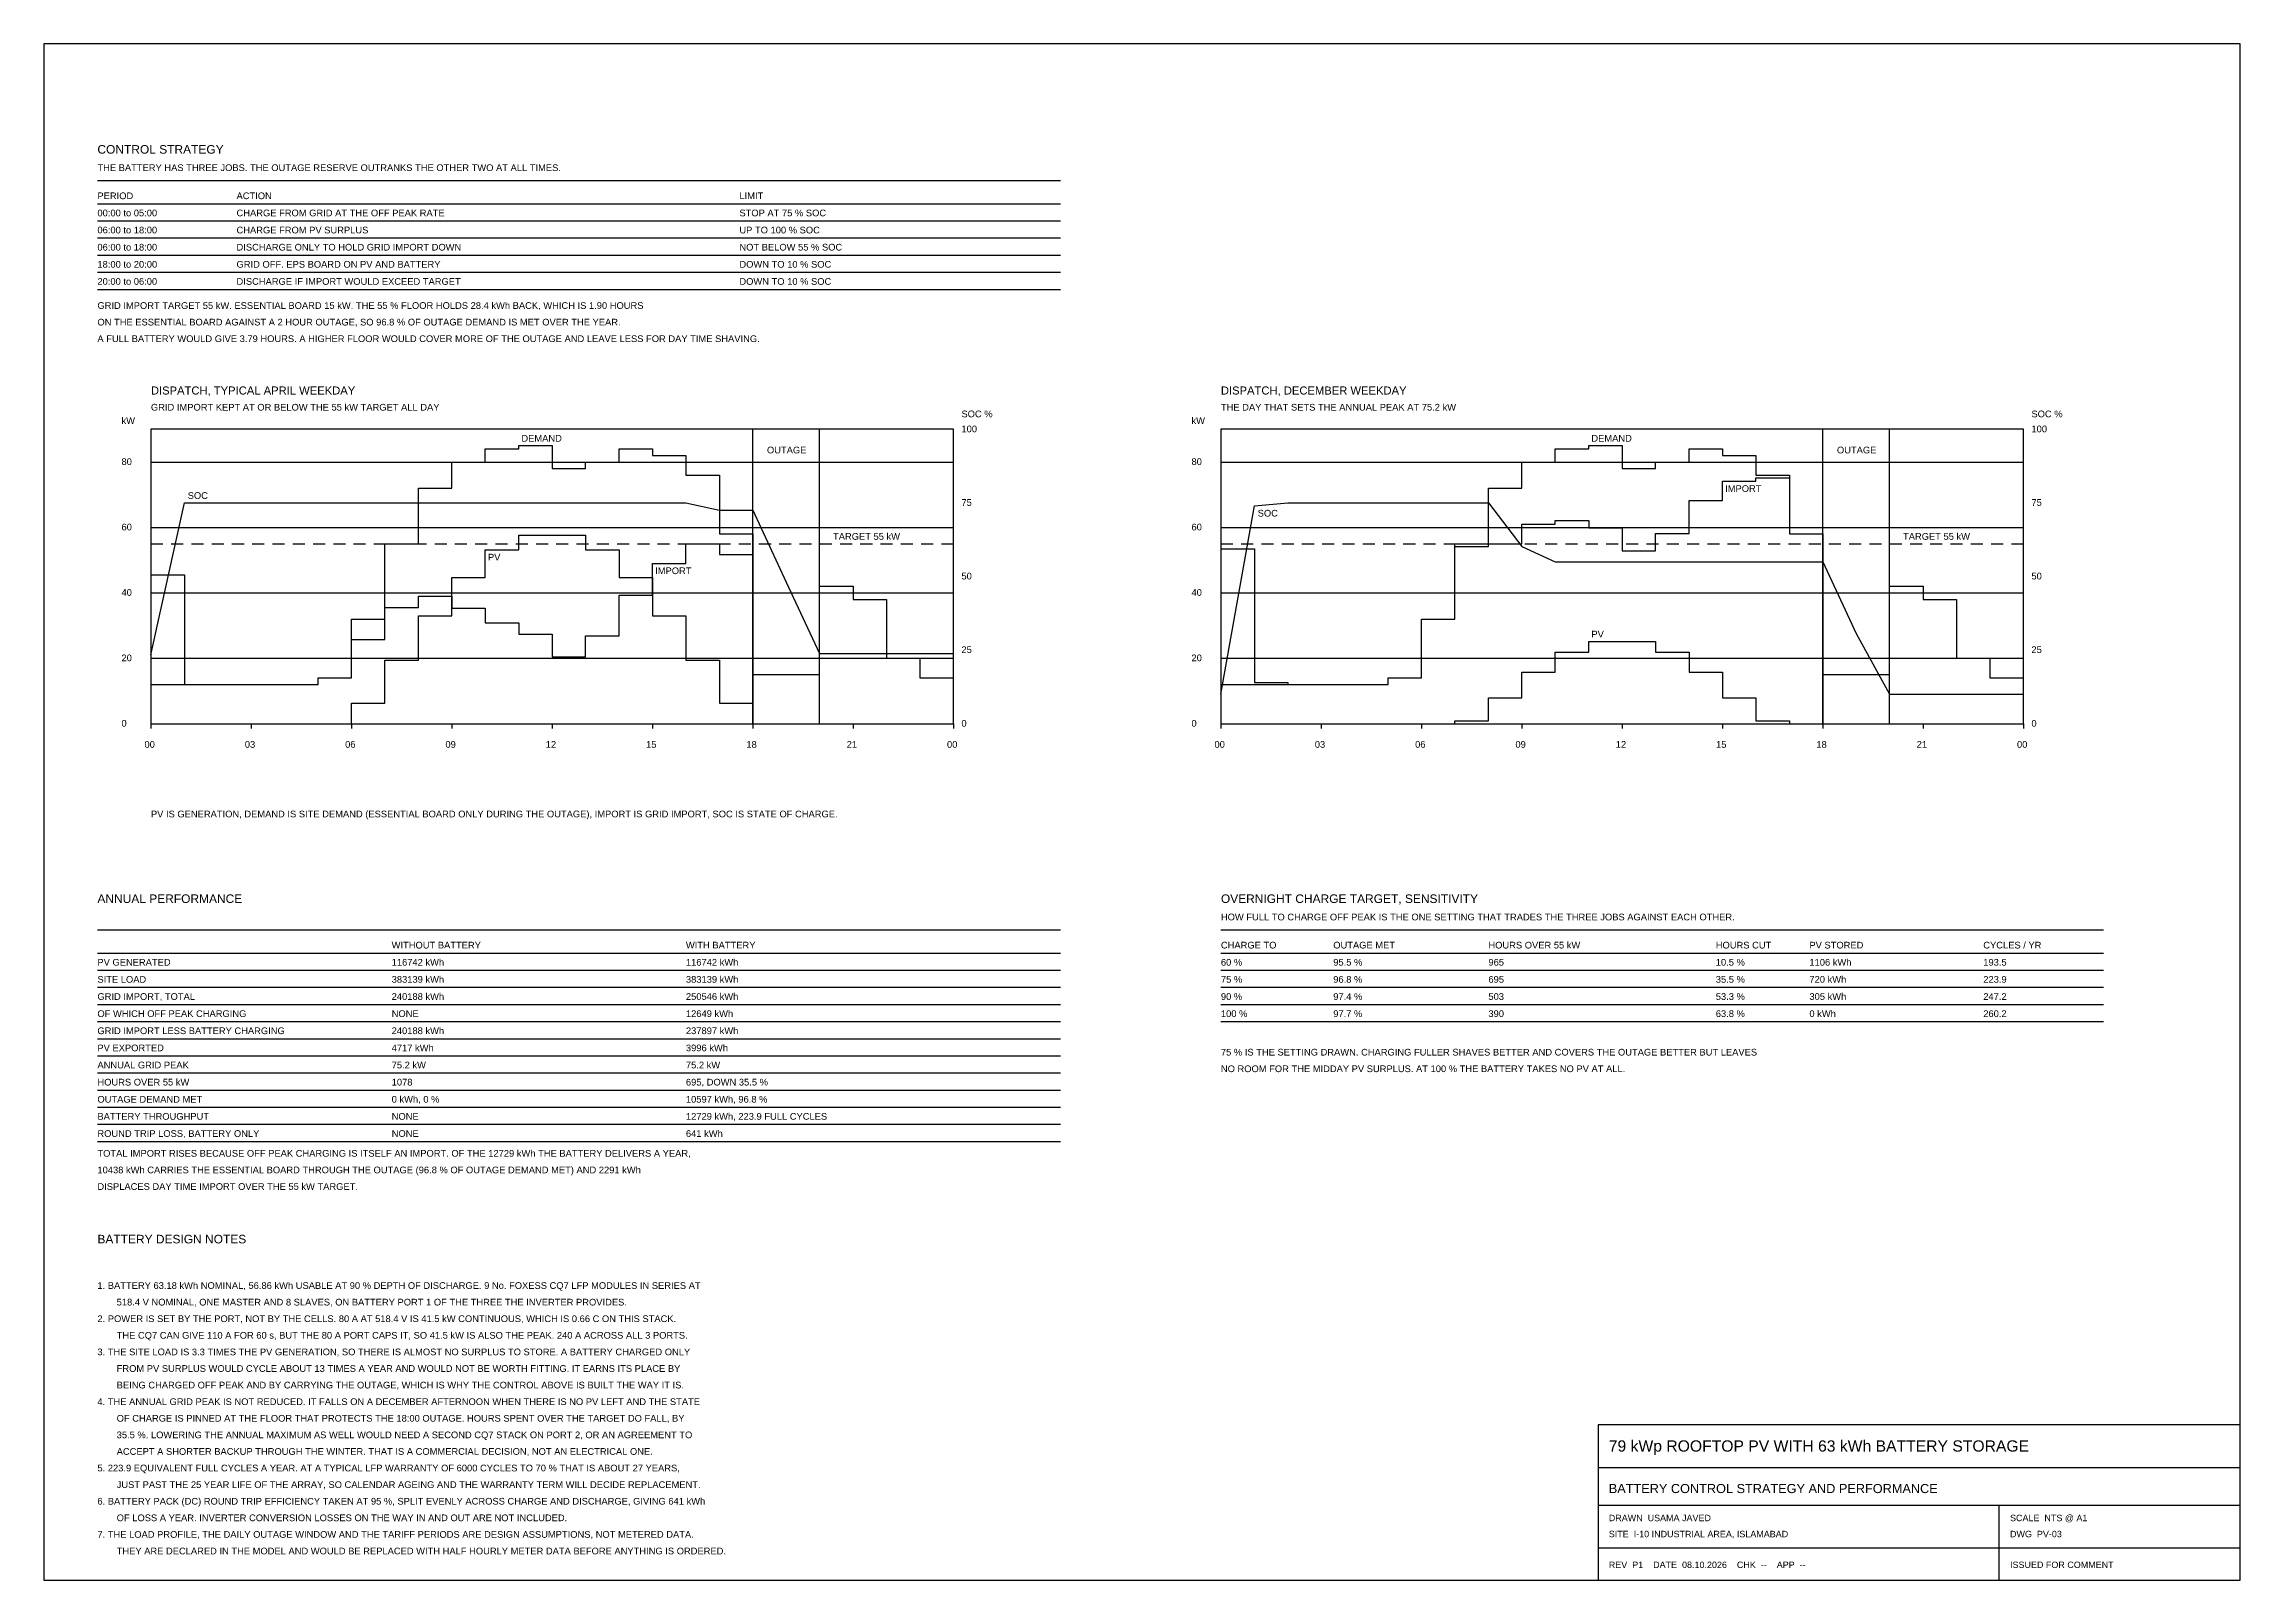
# Model space of a CAD drawing. Header units: millimetres. Extents: x 1000 to 83100, y 1000 to 58400.
import ezdxf

# ---------------------------------------------------------------- set-up
doc = ezdxf.new("R2010")
doc.units = ezdxf.units.MM
for name, color, linetype in [('00-BORDER', 7, 'Continuous'), ('03-PV-MODULE', 5, 'Continuous'), ('06-DIMS', 2, 'Continuous'), ('07-TEXT', 7, 'Continuous'), ('08-ELEC', 1, 'Continuous'), ('11-BATTERY', 6, 'Continuous')]:
    doc.layers.add(name, color=color, linetype=linetype)
doc.styles.get("Standard").update_dxf_attribs({"font": 'arial.ttf'})

msp = doc.modelspace()

# ---------------------------------------------------------------- linework, layer by layer
at = {"layer": '00-BORDER'}
for p, q in [((83100, 58400), (1000, 58400)), ((1000, 58400), (1000, 1000)), ((83100, 1000), (83100, 58400)), ((35000, 44000), (5000, 44000)), ((5000, 44000), (5000, 33000)), ((35000, 33000), (35000, 44000)), ((75000, 44000), (45000, 44000)), ((45000, 44000), (45000, 33000)), ((75000, 33000), (75000, 44000)), ((5000, 33000), (35000, 33000)), ((45000, 33000), (75000, 33000)), ((83100, 6800), (59100, 6800)), ((59100, 6800), (59100, 1000)), ((83100, 1000), (83100, 6800)), ((59100, 5200), (83100, 5200)), ((59100, 3800), (83100, 3800)), ((74100, 1000), (74100, 3800)), ((59100, 2200), (83100, 2200)), ((1000, 1000), (83100, 1000)), ((59100, 1000), (83100, 1000))]:
    msp.add_line(p, q, dxfattribs=at)
at = {"layer": '03-PV-MODULE'}
for p, q in [((17500, 39498.556), (18750, 39498.556)), ((17500, 38460.889), (17500, 39498.556)), ((18750, 40041.222), (20000, 40041.222)), ((18750, 39498.556), (18750, 40041.222)), ((20000, 40041.222), (21250, 40041.222)), ((20000, 40041.222), (20000, 40041.222)), ((21250, 40041.222), (21250, 39498.556)), ((21250, 39498.556), (22500, 39498.556)), ((22500, 39498.556), (22500, 38460.889)), ((16250, 38460.889), (17500, 38460.889)), ((16250, 37033.333), (16250, 38460.889)), ((22500, 38460.889), (23750, 38460.889)), ((23750, 38460.889), (23750, 37033.333)), ((15000, 37033.333), (16250, 37033.333)), ((15000, 35376), (15000, 37033.333)), ((23750, 37033.333), (25000, 37033.333)), ((25000, 37033.333), (25000, 35376)), ((13750, 35376), (15000, 35376)), ((13750, 33767.556), (13750, 35376)), ((25000, 35376), (26250, 35376)), ((26250, 35376), (26250, 33767.556)), ((57500, 35671.778), (58750, 35671.778)), ((57500, 34926.222), (57500, 35671.778)), ((58750, 36071.444), (60000, 36071.444)), ((58750, 35671.778), (58750, 36071.444)), ((60000, 36071.444), (61250, 36071.444)), ((60000, 36071.444), (60000, 36071.444)), ((61250, 36071.444), (61250, 35671.778)), ((61250, 35671.778), (62500, 35671.778)), ((62500, 35671.778), (62500, 34926.222)), ((56250, 34926.222), (57500, 34926.222)), ((56250, 33961.889), (56250, 34926.222)), ((62500, 34926.222), (63750, 34926.222)), ((63750, 34926.222), (63750, 33961.889)), ((12500, 33767.556), (13750, 33767.556)), ((12500, 33000), (12500, 33767.556)), ((26250, 33767.556), (27500, 33767.556)), ((27500, 33767.556), (27500, 33000)), ((55000, 33961.889), (56250, 33961.889)), ((55000, 33102.667), (55000, 33961.889)), ((63750, 33961.889), (65000, 33961.889)), ((65000, 33961.889), (65000, 33102.667)), ((5000, 33000), (6250, 33000)), ((6250, 33000), (7500, 33000)), ((6250, 33000), (6250, 33000)), ((7500, 33000), (8750, 33000)), ((7500, 33000), (7500, 33000)), ((8750, 33000), (10000, 33000)), ((8750, 33000), (8750, 33000)), ((10000, 33000), (11250, 33000)), ((10000, 33000), (10000, 33000)), ((11250, 33000), (12500, 33000)), ((11250, 33000), (11250, 33000)), ((27500, 33000), (28750, 33000)), ((28750, 33000), (30000, 33000)), ((28750, 33000), (28750, 33000)), ((30000, 33000), (31250, 33000)), ((30000, 33000), (30000, 33000)), ((31250, 33000), (32500, 33000)), ((31250, 33000), (31250, 33000)), ((32500, 33000), (33750, 33000)), ((32500, 33000), (32500, 33000)), ((33750, 33000), (35000, 33000)), ((33750, 33000), (33750, 33000)), ((45000, 33000), (46250, 33000)), ((46250, 33000), (47500, 33000)), ((46250, 33000), (46250, 33000)), ((47500, 33000), (48750, 33000)), ((47500, 33000), (47500, 33000)), ((48750, 33000), (50000, 33000)), ((48750, 33000), (48750, 33000)), ((50000, 33000), (51250, 33000)), ((50000, 33000), (50000, 33000)), ((51250, 33000), (52500, 33000)), ((51250, 33000), (51250, 33000)), ((52500, 33000), (53750, 33000)), ((52500, 33000), (52500, 33000)), ((53750, 33102.667), (55000, 33102.667)), ((53750, 33000), (53750, 33102.667)), ((65000, 33102.667), (66250, 33102.667)), ((66250, 33102.667), (66250, 33000)), ((66250, 33000), (67500, 33000)), ((67500, 33000), (68750, 33000)), ((67500, 33000), (67500, 33000)), ((68750, 33000), (70000, 33000)), ((68750, 33000), (68750, 33000)), ((70000, 33000), (71250, 33000)), ((70000, 33000), (70000, 33000)), ((71250, 33000), (72500, 33000)), ((71250, 33000), (71250, 33000)), ((72500, 33000), (73750, 33000)), ((72500, 33000), (72500, 33000)), ((73750, 33000), (75000, 33000)), ((73750, 33000), (73750, 33000))]:
    msp.add_line(p, q, dxfattribs=at)
at = {"layer": '06-DIMS'}
for p, q in [((27500, 33000), (27500, 44000)), ((30000, 33000), (30000, 44000)), ((67500, 33000), (67500, 44000)), ((70000, 33000), (70000, 44000)), ((5000, 42777.778), (35000, 42777.778)), ((45000, 42777.778), (75000, 42777.778)), ((5000, 40333.333), (35000, 40333.333)), ((45000, 40333.333), (75000, 40333.333)), ((5000, 39722.222), (5450, 39722.222)), ((5757.692, 39722.222), (6207.692, 39722.222)), ((6515.385, 39722.222), (6965.385, 39722.222)), ((7273.077, 39722.222), (7723.077, 39722.222)), ((8030.769, 39722.222), (8480.769, 39722.222)), ((8788.462, 39722.222), (9238.462, 39722.222)), ((9546.154, 39722.222), (9996.154, 39722.222)), ((10303.846, 39722.222), (10753.846, 39722.222)), ((11061.538, 39722.222), (11511.538, 39722.222)), ((11819.231, 39722.222), (12269.231, 39722.222)), ((12576.923, 39722.222), (13026.923, 39722.222)), ((13334.615, 39722.222), (13784.615, 39722.222)), ((14092.308, 39722.222), (14542.308, 39722.222)), ((14850, 39722.222), (15300, 39722.222)), ((15607.692, 39722.222), (16057.692, 39722.222)), ((16365.385, 39722.222), (16815.385, 39722.222)), ((17123.077, 39722.222), (17573.077, 39722.222)), ((17880.769, 39722.222), (18330.769, 39722.222)), ((18638.462, 39722.222), (19088.462, 39722.222)), ((19396.154, 39722.222), (19846.154, 39722.222)), ((20153.846, 39722.222), (20603.846, 39722.222)), ((20911.538, 39722.222), (21361.538, 39722.222)), ((21669.231, 39722.222), (22119.231, 39722.222)), ((22426.923, 39722.222), (22876.923, 39722.222)), ((23184.615, 39722.222), (23634.615, 39722.222)), ((23942.308, 39722.222), (24392.308, 39722.222)), ((24700, 39722.222), (25150, 39722.222)), ((25457.692, 39722.222), (25907.692, 39722.222)), ((26215.385, 39722.222), (26665.385, 39722.222)), ((26973.077, 39722.222), (27423.077, 39722.222)), ((27730.769, 39722.222), (28180.769, 39722.222)), ((28488.462, 39722.222), (28938.462, 39722.222)), ((29246.154, 39722.222), (29696.154, 39722.222)), ((30003.846, 39722.222), (30453.846, 39722.222)), ((30761.538, 39722.222), (31211.538, 39722.222)), ((31519.231, 39722.222), (31969.231, 39722.222)), ((32276.923, 39722.222), (32726.923, 39722.222)), ((33034.615, 39722.222), (33484.615, 39722.222)), ((33792.308, 39722.222), (34242.308, 39722.222)), ((34550, 39722.222), (35000, 39722.222)), ((45000, 39722.222), (45450, 39722.222)), ((45757.692, 39722.222), (46207.692, 39722.222)), ((46515.385, 39722.222), (46965.385, 39722.222)), ((47273.077, 39722.222), (47723.077, 39722.222)), ((48030.769, 39722.222), (48480.769, 39722.222)), ((48788.462, 39722.222), (49238.462, 39722.222)), ((49546.154, 39722.222), (49996.154, 39722.222)), ((50303.846, 39722.222), (50753.846, 39722.222)), ((51061.538, 39722.222), (51511.538, 39722.222)), ((51819.231, 39722.222), (52269.231, 39722.222)), ((52576.923, 39722.222), (53026.923, 39722.222)), ((53334.615, 39722.222), (53784.615, 39722.222)), ((54092.308, 39722.222), (54542.308, 39722.222)), ((54850, 39722.222), (55300, 39722.222)), ((55607.692, 39722.222), (56057.692, 39722.222)), ((56365.385, 39722.222), (56815.385, 39722.222)), ((57123.077, 39722.222), (57573.077, 39722.222)), ((57880.769, 39722.222), (58330.769, 39722.222)), ((58638.462, 39722.222), (59088.462, 39722.222)), ((59396.154, 39722.222), (59846.154, 39722.222)), ((60153.846, 39722.222), (60603.846, 39722.222)), ((60911.538, 39722.222), (61361.538, 39722.222)), ((61669.231, 39722.222), (62119.231, 39722.222)), ((62426.923, 39722.222), (62876.923, 39722.222)), ((63184.615, 39722.222), (63634.615, 39722.222)), ((63942.308, 39722.222), (64392.308, 39722.222)), ((64700, 39722.222), (65150, 39722.222)), ((65457.692, 39722.222), (65907.692, 39722.222)), ((66215.385, 39722.222), (66665.385, 39722.222)), ((66973.077, 39722.222), (67423.077, 39722.222)), ((67730.769, 39722.222), (68180.769, 39722.222)), ((68488.462, 39722.222), (68938.462, 39722.222)), ((69246.154, 39722.222), (69696.154, 39722.222)), ((70003.846, 39722.222), (70453.846, 39722.222)), ((70761.538, 39722.222), (71211.538, 39722.222)), ((71519.231, 39722.222), (71969.231, 39722.222)), ((72276.923, 39722.222), (72726.923, 39722.222)), ((73034.615, 39722.222), (73484.615, 39722.222)), ((73792.308, 39722.222), (74242.308, 39722.222)), ((74550, 39722.222), (75000, 39722.222)), ((5000, 37888.889), (35000, 37888.889)), ((45000, 37888.889), (75000, 37888.889)), ((5000, 35444.444), (35000, 35444.444)), ((45000, 35444.444), (75000, 35444.444)), ((5000, 33000), (5000, 32820)), ((8750, 33000), (8750, 32820)), ((12500, 33000), (12500, 32820)), ((16250, 33000), (16250, 32820)), ((20000, 33000), (20000, 32820)), ((23750, 33000), (23750, 32820)), ((27500, 33000), (27500, 32820)), ((31250, 33000), (31250, 32820)), ((35000, 33000), (35000, 32820)), ((45000, 33000), (45000, 32820)), ((48750, 33000), (48750, 32820)), ((52500, 33000), (52500, 32820)), ((56250, 33000), (56250, 32820)), ((60000, 33000), (60000, 32820)), ((63750, 33000), (63750, 32820)), ((67500, 33000), (67500, 32820)), ((71250, 33000), (71250, 32820)), ((75000, 33000), (75000, 32820))]:
    msp.add_line(p, q, dxfattribs=at)
at = {"layer": '07-TEXT'}
for p, q in [((16250, 42777.778), (17500, 42777.778)), ((16250, 41800), (16250, 42777.778)), ((17500, 43266.667), (18750, 43266.667)), ((17500, 42777.778), (17500, 43266.667)), ((18750, 43388.889), (20000, 43388.889)), ((18750, 43266.667), (18750, 43388.889)), ((20000, 43388.889), (20000, 42533.333)), ((21250, 42777.778), (22500, 42777.778)), ((21250, 42533.333), (21250, 42777.778)), ((22500, 43266.667), (23750, 43266.667)), ((22500, 42777.778), (22500, 43266.667)), ((23750, 43266.667), (23750, 43022.222)), ((23750, 43022.222), (25000, 43022.222)), ((25000, 43022.222), (25000, 42288.889)), ((56250, 42777.778), (57500, 42777.778)), ((56250, 41800), (56250, 42777.778)), ((57500, 43266.667), (58750, 43266.667)), ((57500, 42777.778), (57500, 43266.667)), ((58750, 43388.889), (60000, 43388.889)), ((58750, 43266.667), (58750, 43388.889)), ((60000, 43388.889), (60000, 42533.333)), ((61250, 42777.778), (62500, 42777.778)), ((61250, 42533.333), (61250, 42777.778)), ((62500, 43266.667), (63750, 43266.667)), ((62500, 42777.778), (62500, 43266.667)), ((63750, 43266.667), (63750, 43022.222)), ((63750, 43022.222), (65000, 43022.222)), ((65000, 43022.222), (65000, 42288.889)), ((20000, 42533.333), (21250, 42533.333)), ((25000, 42288.889), (26250, 42288.889)), ((26250, 42288.889), (26250, 40088.889)), ((60000, 42533.333), (61250, 42533.333)), ((65000, 42288.889), (66250, 42288.889)), ((66250, 42288.889), (66250, 40088.889)), ((15000, 41800), (16250, 41800)), ((15000, 39722.222), (15000, 41800)), ((55000, 41800), (56250, 41800)), ((55000, 39722.222), (55000, 41800)), ((13750, 39722.222), (15000, 39722.222)), ((13750, 36911.111), (13750, 39722.222)), ((26250, 40088.889), (27500, 40088.889)), ((27500, 40088.889), (27500, 34833.333)), ((53750, 39722.222), (55000, 39722.222)), ((53750, 36911.111), (53750, 39722.222)), ((66250, 40088.889), (67500, 40088.889)), ((67500, 40088.889), (67500, 34833.333)), ((30000, 38133.333), (31250, 38133.333)), ((30000, 34833.333), (30000, 38133.333)), ((31250, 38133.333), (31250, 37644.444)), ((70000, 38133.333), (71250, 38133.333)), ((70000, 34833.333), (70000, 38133.333)), ((71250, 38133.333), (71250, 37644.444)), ((31250, 37644.444), (32500, 37644.444)), ((32500, 37644.444), (32500, 35444.444)), ((71250, 37644.444), (72500, 37644.444)), ((72500, 37644.444), (72500, 35444.444)), ((12500, 36911.111), (13750, 36911.111)), ((12500, 34711.111), (12500, 36911.111)), ((52500, 36911.111), (53750, 36911.111)), ((52500, 34711.111), (52500, 36911.111)), ((32500, 35444.444), (33750, 35444.444)), ((33750, 35444.444), (33750, 34711.111)), ((72500, 35444.444), (73750, 35444.444)), ((73750, 35444.444), (73750, 34711.111)), ((11250, 34711.111), (12500, 34711.111)), ((11250, 34466.667), (11250, 34711.111)), ((27500, 34833.333), (28750, 34833.333)), ((28750, 34833.333), (30000, 34833.333)), ((28750, 34833.333), (28750, 34833.333)), ((33750, 34711.111), (35000, 34711.111)), ((51250, 34711.111), (52500, 34711.111)), ((51250, 34466.667), (51250, 34711.111)), ((67500, 34833.333), (68750, 34833.333)), ((68750, 34833.333), (70000, 34833.333)), ((68750, 34833.333), (68750, 34833.333)), ((73750, 34711.111), (75000, 34711.111)), ((5000, 34466.667), (6250, 34466.667)), ((6250, 34466.667), (7500, 34466.667)), ((6250, 34466.667), (6250, 34466.667)), ((7500, 34466.667), (8750, 34466.667)), ((7500, 34466.667), (7500, 34466.667)), ((8750, 34466.667), (10000, 34466.667)), ((8750, 34466.667), (8750, 34466.667)), ((10000, 34466.667), (11250, 34466.667)), ((10000, 34466.667), (10000, 34466.667)), ((45000, 34466.667), (46250, 34466.667)), ((46250, 34466.667), (47500, 34466.667)), ((46250, 34466.667), (46250, 34466.667)), ((47500, 34466.667), (48750, 34466.667)), ((47500, 34466.667), (47500, 34466.667)), ((48750, 34466.667), (50000, 34466.667)), ((48750, 34466.667), (48750, 34466.667)), ((50000, 34466.667), (51250, 34466.667)), ((50000, 34466.667), (50000, 34466.667))]:
    msp.add_line(p, q, dxfattribs=at)
at = {"layer": '08-ELEC'}
for p, q in [((3000, 53300), (39000, 53300)), ((3000, 52430), (39000, 52430)), ((3000, 51790), (39000, 51790)), ((3000, 51150), (39000, 51150)), ((3000, 50510), (39000, 50510)), ((3000, 49870), (39000, 49870)), ((3000, 49230), (39000, 49230)), ((63750, 42060.333), (65000, 42060.333)), ((63750, 41340.444), (63750, 42060.333)), ((65000, 42186.222), (66250, 42186.222)), ((65000, 42060.333), (65000, 42186.222)), ((66250, 42186.222), (66250, 40088.889)), ((62500, 41340.444), (63750, 41340.444)), ((62500, 40106), (62500, 41340.444)), ((56250, 40461.667), (57500, 40461.667)), ((56250, 39722.222), (56250, 40461.667)), ((57500, 40594.889), (58750, 40594.889)), ((57500, 40461.667), (57500, 40594.889)), ((58750, 40594.889), (58750, 40317.444)), ((58750, 40317.444), (60000, 40317.444)), ((60000, 40317.444), (60000, 39461.889)), ((25000, 39722.222), (26250, 39722.222)), ((25000, 38988.889), (25000, 39722.222)), ((26250, 39722.222), (26250, 39321.333)), ((45000, 39538.889), (46250, 39538.889)), ((46250, 39538.889), (46250, 34543.667)), ((53750, 39619.556), (55000, 39619.556)), ((53750, 36911.111), (53750, 39619.556)), ((55000, 39722.222), (56250, 39722.222)), ((55000, 39619.556), (55000, 39722.222)), ((60000, 39461.889), (61250, 39461.889)), ((61250, 40106), (62500, 40106)), ((61250, 39461.889), (61250, 40106)), ((66250, 40088.889), (67500, 40088.889)), ((67500, 40088.889), (67500, 33000)), ((23750, 38988.889), (25000, 38988.889)), ((23750, 37805.778), (23750, 38988.889)), ((26250, 39321.333), (27500, 39321.333)), ((27500, 39321.333), (27500, 33000)), ((5000, 38556.222), (6250, 38556.222)), ((6250, 38556.222), (6250, 34466.667)), ((15000, 37766.667), (16250, 37766.667)), ((15000, 37346.222), (15000, 37766.667)), ((16250, 37766.667), (16250, 37316.889)), ((22500, 37805.778), (23750, 37805.778)), ((22500, 36279.222), (22500, 37805.778)), ((30000, 38133.333), (31250, 38133.333)), ((30000, 33000), (30000, 38133.333)), ((31250, 38133.333), (31250, 37644.444)), ((70000, 38133.333), (71250, 38133.333)), ((70000, 33000), (70000, 38133.333)), ((71250, 38133.333), (71250, 37644.444)), ((13750, 37346.222), (15000, 37346.222)), ((13750, 36143.556), (13750, 37346.222)), ((16250, 37316.889), (17500, 37316.889)), ((17500, 37316.889), (17500, 36768.111)), ((31250, 37644.444), (32500, 37644.444)), ((32500, 37644.444), (32500, 35444.444)), ((71250, 37644.444), (72500, 37644.444)), ((72500, 37644.444), (72500, 35444.444)), ((12500, 36143.556), (13750, 36143.556)), ((12500, 34711.111), (12500, 36143.556)), ((17500, 36768.111), (18750, 36768.111)), ((18750, 36768.111), (18750, 36347.667)), ((18750, 36347.667), (20000, 36347.667)), ((20000, 36347.667), (20000, 35492.111)), ((21250, 36279.222), (22500, 36279.222)), ((21250, 35492.111), (21250, 36279.222)), ((52500, 36911.111), (53750, 36911.111)), ((52500, 34711.111), (52500, 36911.111)), ((20000, 35492.111), (21250, 35492.111)), ((32500, 35444.444), (33750, 35444.444)), ((33750, 35444.444), (33750, 34711.111)), ((72500, 35444.444), (73750, 35444.444)), ((73750, 35444.444), (73750, 34711.111)), ((11250, 34711.111), (12500, 34711.111)), ((11250, 34466.667), (11250, 34711.111)), ((33750, 34711.111), (35000, 34711.111)), ((46250, 34543.667), (47500, 34543.667)), ((47500, 34543.667), (47500, 34466.667)), ((51250, 34711.111), (52500, 34711.111)), ((51250, 34466.667), (51250, 34711.111)), ((73750, 34711.111), (75000, 34711.111)), ((6250, 34466.667), (7500, 34466.667)), ((7500, 34466.667), (8750, 34466.667)), ((7500, 34466.667), (7500, 34466.667)), ((8750, 34466.667), (10000, 34466.667)), ((8750, 34466.667), (8750, 34466.667)), ((10000, 34466.667), (11250, 34466.667)), ((10000, 34466.667), (10000, 34466.667)), ((47500, 34466.667), (48750, 34466.667)), ((48750, 34466.667), (50000, 34466.667)), ((48750, 34466.667), (48750, 34466.667)), ((50000, 34466.667), (51250, 34466.667)), ((50000, 34466.667), (50000, 34466.667)), ((27500, 33000), (28750, 33000)), ((28750, 33000), (30000, 33000)), ((28750, 33000), (28750, 33000)), ((67500, 33000), (68750, 33000)), ((68750, 33000), (70000, 33000)), ((68750, 33000), (68750, 33000)), ((3000, 25300), (39000, 25300)), ((45000, 25300), (78000, 25300)), ((3000, 24430), (39000, 24430)), ((45000, 24430), (78000, 24430)), ((3000, 23790), (39000, 23790)), ((3000, 23150), (39000, 23150)), ((45000, 23790), (78000, 23790)), ((45000, 23150), (78000, 23150)), ((3000, 22510), (39000, 22510)), ((45000, 22510), (78000, 22510)), ((3000, 21870), (39000, 21870)), ((45000, 21870), (78000, 21870)), ((3000, 21230), (39000, 21230)), ((3000, 20590), (39000, 20590)), ((3000, 19950), (39000, 19950)), ((3000, 19310), (39000, 19310)), ((3000, 18670), (39000, 18670)), ((3000, 18030), (39000, 18030)), ((3000, 17390), (39000, 17390))]:
    msp.add_line(p, q, dxfattribs=at)
at = {"layer": '11-BATTERY'}
for p, q in [((5000, 35574), (6250, 41250)), ((6250, 41250), (7500, 41250)), ((7500, 41250), (8750, 41250)), ((8750, 41250), (10000, 41250)), ((10000, 41250), (11250, 41250)), ((11250, 41250), (12500, 41250)), ((12500, 41250), (13750, 41250)), ((13750, 41250), (15000, 41250)), ((15000, 41250), (16250, 41250)), ((16250, 41250), (17500, 41250)), ((17500, 41250), (18750, 41250)), ((18750, 41250), (20000, 41250)), ((20000, 41250), (21250, 41250)), ((21250, 41250), (22500, 41250)), ((22500, 41250), (23750, 41250)), ((23750, 41250), (25000, 41250)), ((25000, 41250), (26250, 40975)), ((45000, 34100), (46250, 41140)), ((46250, 41140), (47500, 41250)), ((47500, 41250), (48750, 41250)), ((48750, 41250), (50000, 41250)), ((50000, 41250), (51250, 41250)), ((51250, 41250), (52500, 41250)), ((52500, 41250), (53750, 41250)), ((53750, 41250), (55000, 41250)), ((55000, 41250), (56250, 39622)), ((26250, 40975), (27500, 40975)), ((27500, 40975), (28750, 38291)), ((56250, 39622), (57500, 39050)), ((57500, 39050), (58750, 39050)), ((58750, 39050), (60000, 39050)), ((60000, 39050), (61250, 39050)), ((61250, 39050), (62500, 39050)), ((62500, 39050), (63750, 39050)), ((63750, 39050), (65000, 39050)), ((65000, 39050), (66250, 39050)), ((66250, 39050), (67500, 39050)), ((67500, 39050), (68750, 36366)), ((28750, 38291), (30000, 35618)), ((68750, 36366), (70000, 34100)), ((30000, 35618), (31250, 35618)), ((31250, 35618), (32500, 35618)), ((32500, 35618), (33750, 35618)), ((33750, 35618), (35000, 35618)), ((70000, 34100), (71250, 34100)), ((71250, 34100), (72500, 34100)), ((72500, 34100), (73750, 34100)), ((73750, 34100), (75000, 34100))]:
    msp.add_line(p, q, dxfattribs=at)

# ---------------------------------------------------------------- texts
at = {"layer": '03-PV-MODULE'}
for p in [(17600, 39098.556), (58850, 36221.444)]:
    msp.add_text('PV', height=250, dxfattribs=at).set_placement(p)
at = {"layer": '06-DIMS'}
for s, p in [('kW', (3900, 44200)), ('kW', (43900, 44200)), ('80', (3900, 42667.778)), ('OUTAGE', (28030, 43100)), ('80', (43900, 42667.778)), ('OUTAGE', (68030, 43100)), ('60', (3900, 40223.333)), ('60', (43900, 40223.333)), ('TARGET 55 kW', (30500, 39872.222)), ('TARGET 55 kW', (70500, 39872.222)), ('40', (3900, 37778.889)), ('40', (43900, 37778.889)), ('20', (3900, 35334.444)), ('20', (43900, 35334.444)), ('0', (3900, 32890)), ('0', (43900, 32890)), ('00', (4760, 32100)), ('03', (8510, 32100)), ('06', (12260, 32100)), ('09', (16010, 32100)), ('12', (19760, 32100)), ('15', (23510, 32100)), ('18', (27260, 32100)), ('21', (31010, 32100)), ('00', (34760, 32100)), ('00', (44760, 32100)), ('03', (48510, 32100)), ('06', (52260, 32100)), ('09', (56010, 32100)), ('12', (59760, 32100)), ('15', (63510, 32100)), ('18', (67260, 32100)), ('21', (71010, 32100)), ('00', (74760, 32100))]:
    msp.add_text(s, height=250, dxfattribs=at).set_placement(p)
at = {"layer": '07-TEXT'}
for s, height, p in [('CONTROL STRATEGY', 320, (3000, 54300)), ('THE BATTERY HAS THREE JOBS. THE OUTAGE RESERVE OUTRANKS THE OTHER TWO AT ALL TIMES.', 250, (3000, 53650)), ('PERIOD', 250, (3000, 52600)), ('ACTION', 250, (8200, 52600)), ('LIMIT', 250, (27000, 52600)), ('00:00 to 05:00', 250, (3000, 51960)), ('CHARGE FROM GRID AT THE OFF PEAK RATE', 250, (8200, 51960)), ('STOP AT 75 % SOC', 250, (27000, 51960)), ('06:00 to 18:00', 250, (3000, 51320)), ('06:00 to 18:00', 250, (3000, 50680)), ('CHARGE FROM PV SURPLUS', 250, (8200, 51320)), ('DISCHARGE ONLY TO HOLD GRID IMPORT DOWN', 250, (8200, 50680)), ('UP TO 100 % SOC', 250, (27000, 51320)), ('NOT BELOW 55 % SOC', 250, (27000, 50680)), ('18:00 to 20:00', 250, (3000, 50040)), ('GRID OFF. EPS BOARD ON PV AND BATTERY', 250, (8200, 50040)), ('DOWN TO 10 % SOC', 250, (27000, 50040)), ('20:00 to 06:00', 250, (3000, 49400)), ('DISCHARGE IF IMPORT WOULD EXCEED TARGET', 250, (8200, 49400)), ('DOWN TO 10 % SOC', 250, (27000, 49400)), ('GRID IMPORT TARGET 55 kW. ESSENTIAL BOARD 15 kW. THE 55 % FLOOR HOLDS 28.4 kWh BACK, WHICH IS 1.90 HOURS', 250, (3000, 48500)), ('ON THE ESSENTIAL BOARD AGAINST A 2 HOUR OUTAGE, SO 96.8 % OF OUTAGE DEMAND IS MET OVER THE YEAR.', 250, (3000, 47880)), ('A FULL BATTERY WOULD GIVE 3.79 HOURS. A HIGHER FLOOR WOULD COVER MORE OF THE OUTAGE AND LEAVE LESS FOR DAY TIME SHAVING.', 250, (3000, 47260)), ('DISPATCH, TYPICAL APRIL WEEKDAY', 300, (5000, 45300)), ('DISPATCH, DECEMBER WEEKDAY', 300, (45000, 45300)), ('GRID IMPORT KEPT AT OR BELOW THE 55 kW TARGET ALL DAY', 250, (5000, 44700)), ('THE DAY THAT SETS THE ANNUAL PEAK AT 75.2 kW', 250, (45000, 44700)), ('DEMAND', 250, (18850, 43538.889)), ('DEMAND', 250, (58850, 43538.889)), ('PV IS GENERATION, DEMAND IS SITE DEMAND (ESSENTIAL BOARD ONLY DURING THE OUTAGE), IMPORT IS GRID IMPORT, SOC IS STATE OF CHARGE.', 250, (5000, 29500)), ('ANNUAL PERFORMANCE', 320, (3000, 26300)), ('OVERNIGHT CHARGE TARGET, SENSITIVITY', 320, (45000, 26300)), ('HOW FULL TO CHARGE OFF PEAK IS THE ONE SETTING THAT TRADES THE THREE JOBS AGAINST EACH OTHER.', 250, (45000, 25650)), ('WITHOUT BATTERY', 250, (14000, 24600)), ('WITH BATTERY', 250, (25000, 24600)), ('CHARGE TO', 250, (45000, 24600)), ('OUTAGE MET', 250, (49200, 24600)), ('HOURS OVER 55 kW', 250, (55000, 24600)), ('HOURS CUT', 250, (63500, 24600)), ('PV STORED', 250, (67000, 24600)), ('CYCLES / YR', 250, (73500, 24600)), ('PV GENERATED', 250, (3000, 23960)), ('116742 kWh', 250, (14000, 23960)), ('116742 kWh', 250, (25000, 23960)), ('60 %', 250, (45000, 23960)), ('95.5 %', 250, (49200, 23960)), ('965', 250, (55000, 23960)), ('10.5 %', 250, (63500, 23960)), ('1106 kWh', 250, (67000, 23960)), ('193.5', 250, (73500, 23960)), ('SITE LOAD', 250, (3000, 23320)), ('383139 kWh', 250, (14000, 23320)), ('383139 kWh', 250, (25000, 23320)), ('75 %', 250, (45000, 23320)), ('96.8 %', 250, (49200, 23320)), ('695', 250, (55000, 23320)), ('35.5 %', 250, (63500, 23320)), ('720 kWh', 250, (67000, 23320)), ('223.9', 250, (73500, 23320)), ('OF WHICH OFF PEAK CHARGING', 250, (3000, 22040)), ('GRID IMPORT, TOTAL', 250, (3000, 22680)), ('240188 kWh', 250, (14000, 22680)), ('NONE', 250, (14000, 22040)), ('250546 kWh', 250, (25000, 22680)), ('12649 kWh', 250, (25000, 22040)), ('90 %', 250, (45000, 22680)), ('100 %', 250, (45000, 22040)), ('97.4 %', 250, (49200, 22680)), ('97.7 %', 250, (49200, 22040)), ('390', 250, (55000, 22040)), ('503', 250, (55000, 22680)), ('53.3 %', 250, (63500, 22680)), ('63.8 %', 250, (63500, 22040)), ('305 kWh', 250, (67000, 22680)), ('0 kWh', 250, (67000, 22040)), ('247.2', 250, (73500, 22680)), ('260.2', 250, (73500, 22040)), ('GRID IMPORT LESS BATTERY CHARGING', 250, (3000, 21400)), ('240188 kWh', 250, (14000, 21400)), ('237897 kWh', 250, (25000, 21400)), ('PV EXPORTED', 250, (3000, 20760)), ('4717 kWh', 250, (14000, 20760)), ('3996 kWh', 250, (25000, 20760)), ('75 % IS THE SETTING DRAWN. CHARGING FULLER SHAVES BETTER AND COVERS THE OUTAGE BETTER BUT LEAVES', 250, (45000, 20600)), ('ANNUAL GRID PEAK', 250, (3000, 20120)), ('HOURS OVER 55 kW', 250, (3000, 19480)), ('75.2 kW', 250, (14000, 20120)), ('1078', 250, (14000, 19480)), ('695, DOWN 35.5 %', 250, (25000, 19480)), ('75.2 kW', 250, (25000, 20120)), ('NO ROOM FOR THE MIDDAY PV SURPLUS. AT 100 % THE BATTERY TAKES NO PV AT ALL.', 250, (45000, 19980)), ('OUTAGE DEMAND MET', 250, (3000, 18840)), ('0 kWh, 0 %', 250, (14000, 18840)), ('10597 kWh, 96.8 %', 250, (25000, 18840)), ('BATTERY THROUGHPUT', 250, (3000, 18200)), ('NONE', 250, (14000, 18200)), ('12729 kWh, 223.9 FULL CYCLES', 250, (25000, 18200)), ('ROUND TRIP LOSS, BATTERY ONLY', 250, (3000, 17560)), ('NONE', 250, (14000, 17560)), ('641 kWh', 250, (25000, 17560)), ('TOTAL IMPORT RISES BECAUSE OFF PEAK CHARGING IS ITSELF AN IMPORT. OF THE 12729 kWh THE BATTERY DELIVERS A YEAR,', 250, (3000, 16820)), ('10438 kWh CARRIES THE ESSENTIAL BOARD THROUGH THE OUTAGE (96.8 % OF OUTAGE DEMAND MET) AND 2291 kWh', 250, (3000, 16200)), ('DISPLACES DAY TIME IMPORT OVER THE 55 kW TARGET.', 250, (3000, 15580)), ('BATTERY DESIGN NOTES', 320, (3000, 13580)), ('1. BATTERY 63.18 kWh NOMINAL, 56.86 kWh USABLE AT 90 % DEPTH OF DISCHARGE. 9 No. FOXESS CQ7 LFP MODULES IN SERIES AT', 250, (3000, 11880)), ('518.4 V NOMINAL, ONE MASTER AND 8 SLAVES, ON BATTERY PORT 1 OF THE THREE THE INVERTER PROVIDES.', 250, (3720, 11260)), ('2. POWER IS SET BY THE PORT, NOT BY THE CELLS. 80 A AT 518.4 V IS 41.5 kW CONTINUOUS, WHICH IS 0.66 C ON THIS STACK.', 250, (3000, 10640)), ('THE CQ7 CAN GIVE 110 A FOR 60 s, BUT THE 80 A PORT CAPS IT, SO 41.5 kW IS ALSO THE PEAK. 240 A ACROSS ALL 3 PORTS.', 250, (3720, 10020)), ('3. THE SITE LOAD IS 3.3 TIMES THE PV GENERATION, SO THERE IS ALMOST NO SURPLUS TO STORE. A BATTERY CHARGED ONLY', 250, (3000, 9400)), ('FROM PV SURPLUS WOULD CYCLE ABOUT 13 TIMES A YEAR AND WOULD NOT BE WORTH FITTING. IT EARNS ITS PLACE BY', 250, (3720, 8780)), ('BEING CHARGED OFF PEAK AND BY CARRYING THE OUTAGE, WHICH IS WHY THE CONTROL ABOVE IS BUILT THE WAY IT IS.', 250, (3720, 8160)), ('4. THE ANNUAL GRID PEAK IS NOT REDUCED. IT FALLS ON A DECEMBER AFTERNOON WHEN THERE IS NO PV LEFT AND THE STATE', 250, (3000, 7540)), ('OF CHARGE IS PINNED AT THE FLOOR THAT PROTECTS THE 18:00 OUTAGE. HOURS SPENT OVER THE TARGET DO FALL, BY', 250, (3720, 6920)), ('ACCEPT A SHORTER BACKUP THROUGH THE WINTER. THAT IS A COMMERCIAL DECISION, NOT AN ELECTRICAL ONE.', 250, (3720, 5680)), ('35.5 %. LOWERING THE ANNUAL MAXIMUM AS WELL WOULD NEED A SECOND CQ7 STACK ON PORT 2, OR AN AGREEMENT TO', 250, (3720, 6300)), ('79 kWp ROOFTOP PV WITH 63 kWh BATTERY STORAGE', 420, (59500, 5800)), ('5. 223.9 EQUIVALENT FULL CYCLES A YEAR. AT A TYPICAL LFP WARRANTY OF 6000 CYCLES TO 70 % THAT IS ABOUT 27 YEARS,', 250, (3000, 5060)), ('JUST PAST THE 25 YEAR LIFE OF THE ARRAY, SO CALENDAR AGEING AND THE WARRANTY TERM WILL DECIDE REPLACEMENT.', 250, (3720, 4440)), ('BATTERY CONTROL STRATEGY AND PERFORMANCE', 340, (59500, 4250)), ('6. BATTERY PACK (DC) ROUND TRIP EFFICIENCY TAKEN AT 95 %, SPLIT EVENLY ACROSS CHARGE AND DISCHARGE, GIVING 641 kWh', 250, (3000, 3820)), ('OF LOSS A YEAR. INVERTER CONVERSION LOSSES ON THE WAY IN AND OUT ARE NOT INCLUDED.', 250, (3720, 3200)), ('DRAWN  USAMA JAVED', 240, (59500, 3200)), ('SCALE  NTS @ A1', 240, (74500, 3200)), ('7. THE LOAD PROFILE, THE DAILY OUTAGE WINDOW AND THE TARIFF PERIODS ARE DESIGN ASSUMPTIONS, NOT METERED DATA.', 250, (3000, 2580)), ('SITE  I-10 INDUSTRIAL AREA, ISLAMABAD', 240, (59500, 2600)), ('DWG  PV-03', 240, (74500, 2600)), ('THEY ARE DECLARED IN THE MODEL AND WOULD BE REPLACED WITH HALF HOURLY METER DATA BEFORE ANYTHING IS ORDERED.', 250, (3720, 1960)), ('REV  P1    DATE  08.10.2026    CHK  --    APP  --', 240, (59500, 1450)), ('ISSUED FOR COMMENT', 240, (74500, 1450))]:
    msp.add_text(s, height=height, dxfattribs=at).set_placement(p)
at = {"layer": '08-ELEC'}
for p in [(63850, 41660.333), (23850, 38588.889)]:
    msp.add_text('IMPORT', height=250, dxfattribs=at).set_placement(p)
at = {"layer": '11-BATTERY'}
for s, p in [('SOC %', (35300, 44450)), ('SOC %', (75300, 44450)), ('100', (35300, 43890)), ('100', (75300, 43890)), ('SOC', (6375, 41400)), ('75', (35300, 41140)), ('75', (75300, 41140)), ('SOC', (46375, 40740)), ('50', (35300, 38390)), ('50', (75300, 38390)), ('25', (35300, 35640)), ('25', (75300, 35640)), ('0', (35300, 32890)), ('0', (75300, 32890))]:
    msp.add_text(s, height=250, dxfattribs=at).set_placement(p)

doc.saveas('drawing.dxf')
